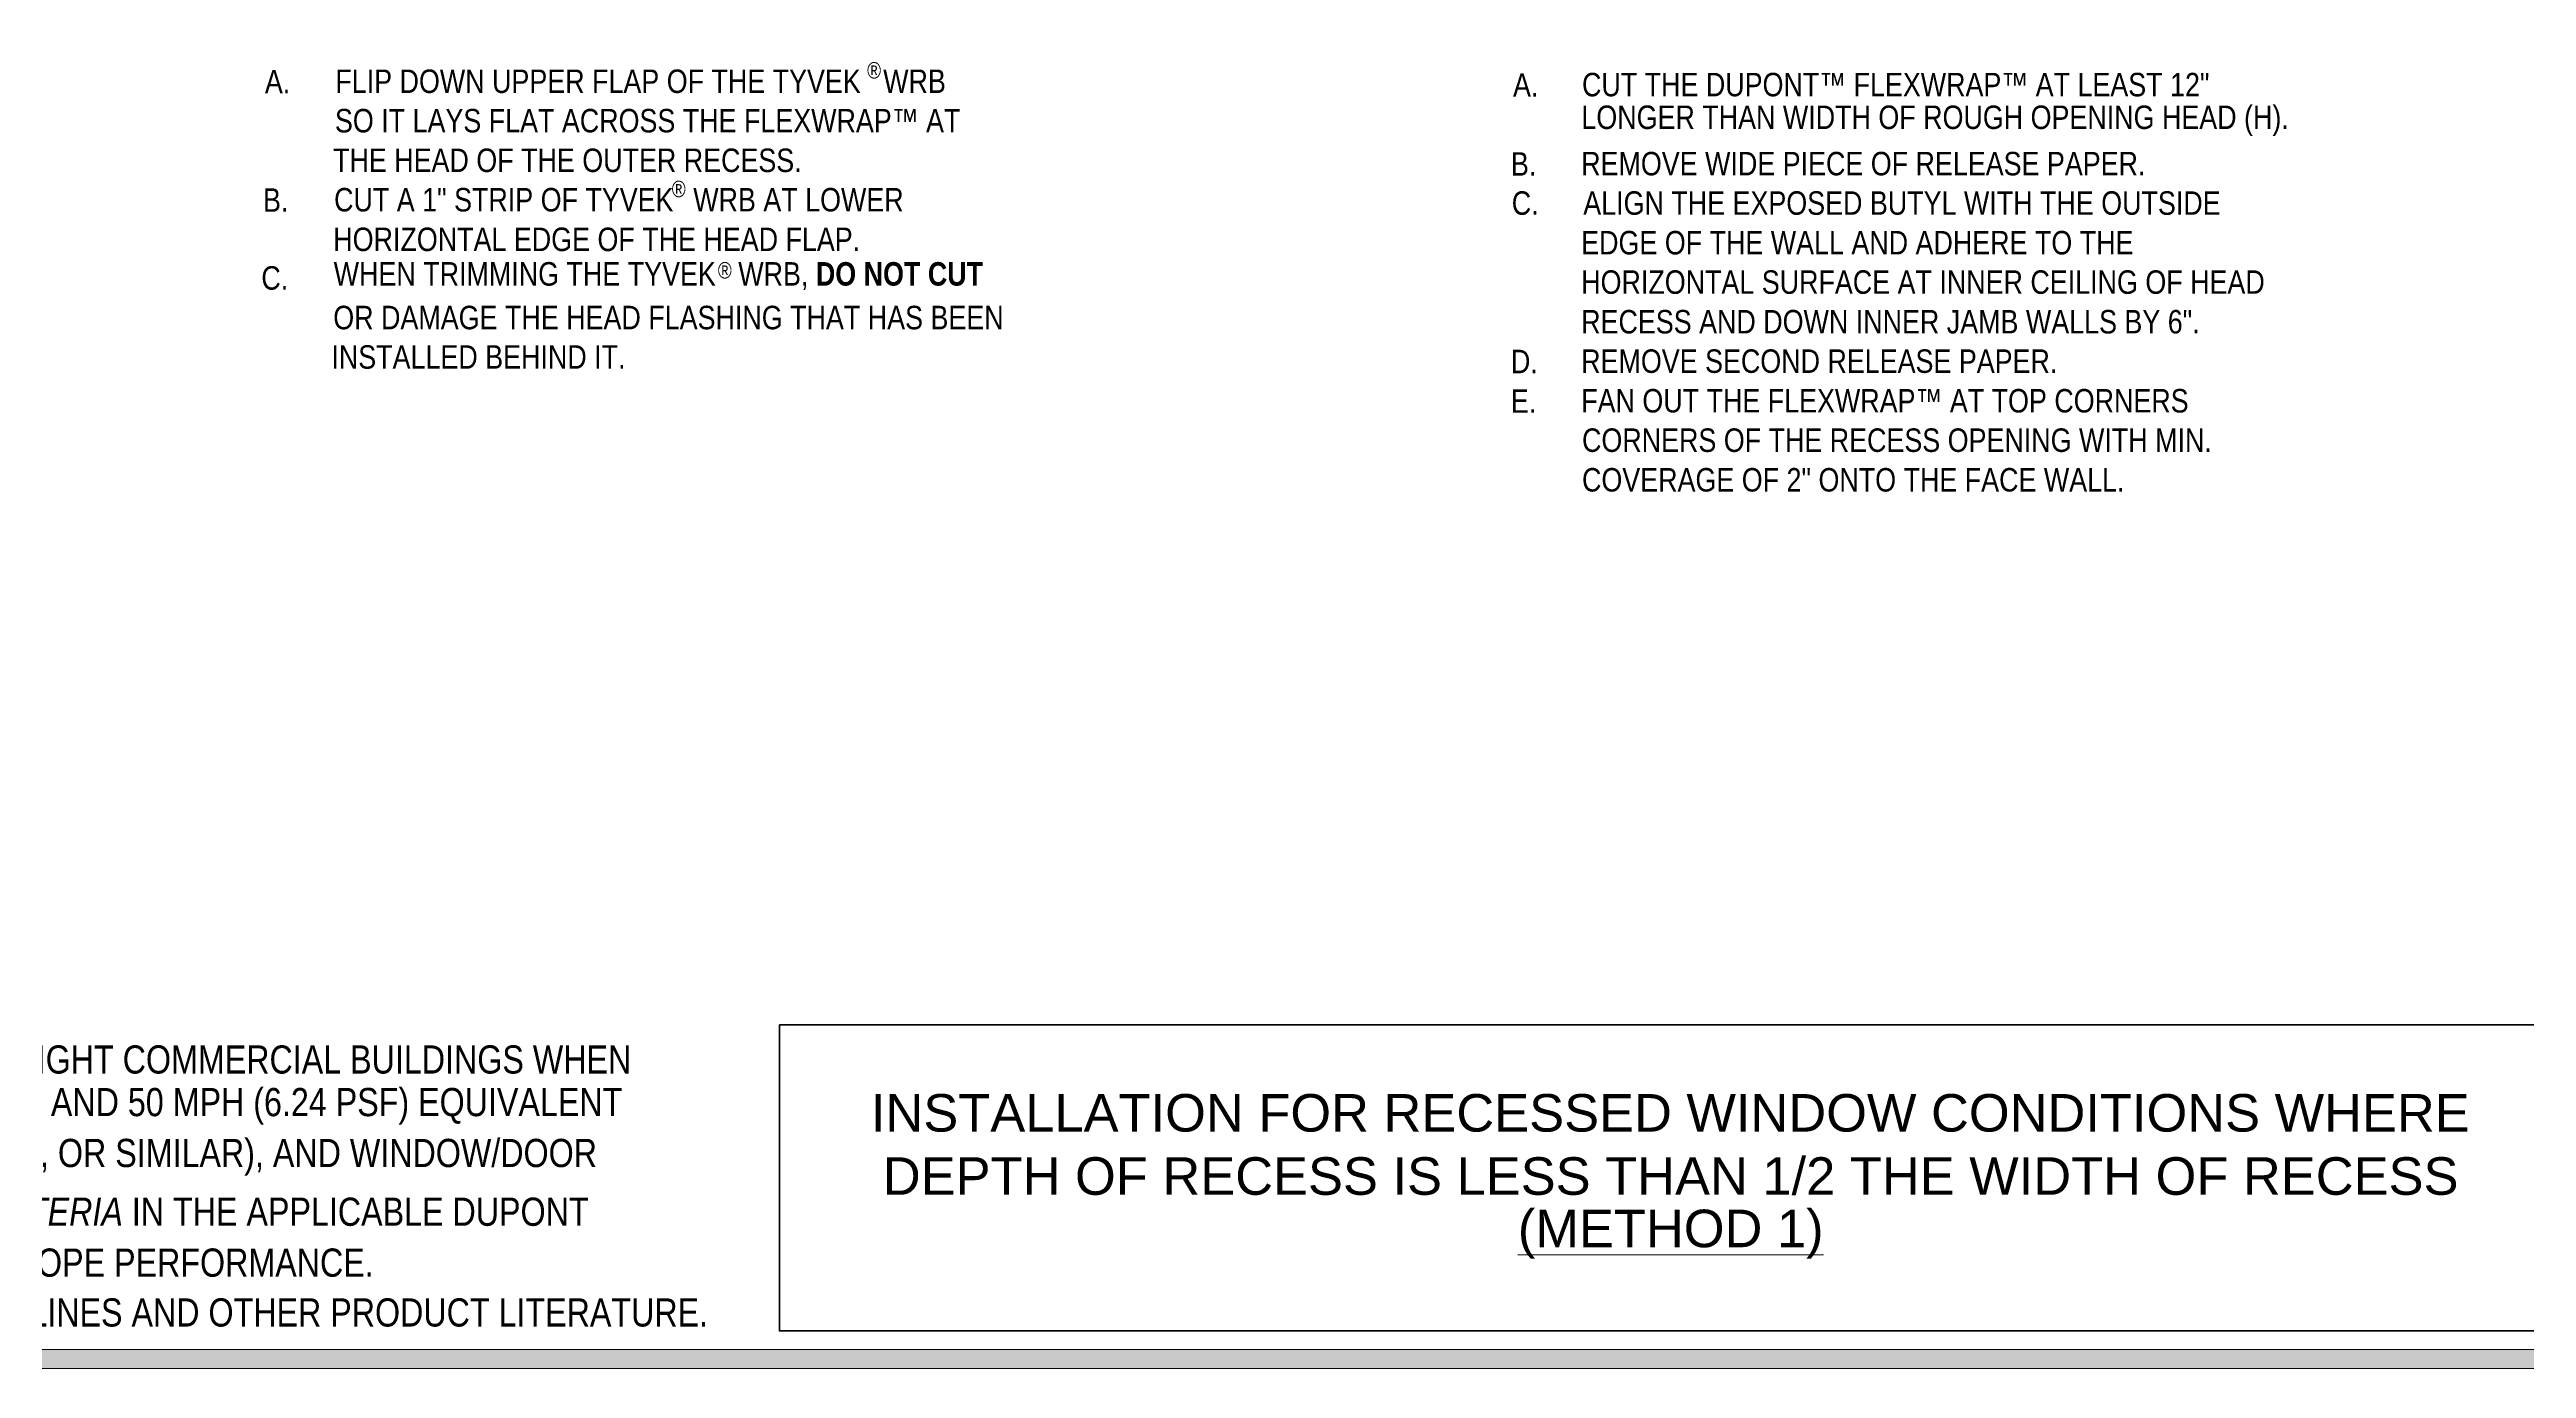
# Model space of a CAD drawing. Extents: x -1337 to 5791, y -3809 to 1769.
# Drawn here: x 3379 to 4567, y -3693 to -3060 of the extents above; entities that cross this region are included whole.
import ezdxf

# ---------------------------------------------------------------- set-up
doc = ezdxf.new("R2010")
doc.units = 0
doc.header["$MEASUREMENT"] = 0
for name, color, linetype, lineweight in [('.ATI-TEXT', 7, 'Continuous', 0), ('A-ANNO-TTLB-TEXT-MEDM', 7, 'Continuous', 0), ('A-DETL-MEDM', 7, 'Continuous', 0), ('G-ANNO-TTLB', 7, 'Continuous', 0)]:
    doc.layers.add(name, color=color, linetype=linetype, lineweight=lineweight)

# ---------------------------------------------------------------- blocks, each defined once
blk = doc.blocks.new('Block_57')
at = {"layer": '.ATI-TEXT', "char_height": 0.2, "attachment_point": 7}
for s, insert in [('\\C18;\\c0;\\FArial Narrow|b0|i0|c1;\\H11.249999;\\W1.000000;A.', (4080.8, -3082.8)), ('\\C18;\\c0;\\FArial Narrow|b0|i0|c1;\\H11.249999;\\W1.000000;CUT THE DUPONT™ FLEXWRAP™ AT LEAST 12"', (4113.9, -3082.8)), ('\\C18;\\c0;\\FArial Narrow|b0|i0|c1;\\H11.249999;\\W1.000000;LONGER THAN WIDTH OF ROUGH OPENING HEAD (H).', (4113.6, -3101.7)), ('\\C18;\\c0;\\FArial Narrow|b0|i0|c1;\\H11.249999;\\W1.000000;B.', (4079.8, -3120.7)), ('\\C18;\\c0;\\FArial Narrow|b0|i0|c1;\\H11.249999;\\W1.000000;REMOVE WIDE PIECE OF RELEASE PAPER.', (4113.5, -3120.7)), ('\\C18;\\c0;\\FArial Narrow|b0|i0|c1;\\H11.249999;\\W1.000000;C.', (4080.2, -3139.6)), ('\\C18;\\c0;\\FArial Narrow|b0|i0|c1;\\H11.249999;\\W1.000000;ALIGN THE EXPOSED BUTYL WITH THE OUTSIDE', (4114.5, -3139.6)), ('\\C18;\\c0;\\FArial Narrow|b0|i0|c1;\\H11.249999;\\W1.000000;EDGE OF THE WALL AND ADHERE TO THE', (4113.5, -3158.6)), ('\\C18;\\c0;\\FArial Narrow|b0|i0|c1;\\H11.249999;\\W1.000000;HORIZONTAL SURFACE AT INNER CEILING OF HEAD', (4113.5, -3177.5)), ('\\C18;\\c0;\\FArial Narrow|b0|i0|c1;\\H11.249999;\\W1.000000;RECESS AND DOWN INNER JAMB WALLS BY 6".', (4113.5, -3196.5)), ('\\C18;\\c0;\\FArial Narrow|b0|i0|c1;\\H11.249999;\\W1.000000;D.', (4079.8, -3215.4)), ('\\C18;\\c0;\\FArial Narrow|b0|i0|c1;\\H11.249999;\\W1.000000;REMOVE SECOND RELEASE PAPER.', (4113.5, -3215.4)), ('\\C18;\\c0;\\FArial Narrow|b0|i0|c1;\\H11.249999;\\W1.000000;E.', (4079.8, -3234.4)), ('\\C18;\\c0;\\FArial Narrow|b0|i0|c1;\\H11.249999;\\W1.000000;FAN OUT THE FLEXWRAP™ AT TOP CORNERS', (4113.5, -3234.4)), ('\\C18;\\c0;\\FArial Narrow|b0|i0|c1;\\H11.249999;\\W1.000000;CORNERS OF THE RECESS OPENING WITH MIN.', (4113.9, -3253.3)), ('\\C18;\\c0;\\FArial Narrow|b0|i0|c1;\\H11.249999;\\W1.000000;COVERAGE OF 2" ONTO THE FACE WALL.', (4113.9, -3272.3))]:
    blk.add_mtext(s, dxfattribs=dict(at, insert=insert))
blk = doc.blocks.new('Block_58')
at = {"layer": '.ATI-TEXT', "char_height": 0.2, "attachment_point": 7}
for s, insert in [('\\C18;\\c0;\\FArial Narrow|b0|i0|c1;\\H11.249999;\\W1.000000;A.', (3482.1, -3081.2)), ('\\C18;\\c0;\\FArial Narrow|b0|i0|c1;\\H11.249999;\\W1.000000;FLIP DOWN UPPER FLAP OF THE TYVEK   WRB', (3515.9, -3081.2)), ('\\C18;\\c0;\\FArial Narrow|b0|i0|c1;\\H7.874999;\\W1.000000;®', (3771, -3074.2)), ('\\C18;\\c0;\\FArial Narrow|b0|i0|c1;\\H11.249999;\\W1.000000;SO IT LAYS FLAT ACROSS THE FLEXWRAP™ AT', (3515.7, -3100.1)), ('\\C18;\\c0;\\FArial Narrow|b0|i0|c1;\\H11.249999;\\W1.000000;THE HEAD OF THE OUTER RECESS.', (3514.8, -3119.1)), ('\\C18;\\c0;\\FArial Narrow|b0|i0|c1;\\H7.874999;\\W1.000000;®', (3677.3, -3131.1)), ('\\C18;\\c0;\\FArial Narrow|b0|i0|c1;\\H11.249999;\\W1.000000;B.', (3481.2, -3138)), ('\\C18;\\c0;\\FArial Narrow|b0|i0|c1;\\H11.249999;\\W1.000000;CUT A 1" STRIP OF TYVEK', (3515.3, -3138)), ('\\C18;\\c0;\\FArial Narrow|b0|i0|c1;\\H11.249999;\\W1.000000;  WRB AT LOWER', (3680.4, -3138)), ('\\C18;\\c0;\\FArial Narrow|b0|i0|c1;\\H11.249999;\\W1.000000;HORIZONTAL EDGE OF THE HEAD FLAP.', (3514.9, -3157))]:
    blk.add_mtext(s, dxfattribs=dict(at, insert=insert))
blk = doc.blocks.new('Block_86')
at = {"layer": '.ATI-TEXT', "char_height": 0.2, "attachment_point": 7}
for s, insert in [('\\L\\C18;\\c0;\\FArial Narrow|b0|i0|c1;\\H13.500003;\\W1.000000;NOTES:\\l', (2575.3, -3527)), ('\\C18;\\c0;\\FArial Narrow|b0|i0|c1;\\H13.500003;\\W1.000000;INSTALLATION IS APPLICABLE FOR SINGLE-FAMILY RESIDENTIAL & WOOD-FRAMED MULITI-FAMILY AND LIGHT COMMERCIAL BUILDINGS WHEN ', (2575.3, -3551.4)), ('\\C18;\\c0;\\FArial Narrow|b0|i0|c1;\\H13.500003;\\W1.000000;PERFORMANCE REQUIREMENTS DO NOT EXCEED ASTM E1677 (65 MPH EQUIVALENT STRUCTURAL LOAD AND 50 MPH (6.24 PSF) EQUIVALENT', (2575.3, -3575.7)), ('\\C18;\\c0;\\FArial Narrow|b0|i0|c1;\\H13.500003;\\W1.000000;WIND-DRIVEN RAIN WATER INFILTRATION WHEN TESTED IN ACCORDANCE WITH ASTM E331, ASTM E1105, OR SIMILAR), AND WINDOW/DOOR', (2575.3, -3600.1)), ('\\C18;\\c0;\\FArial Narrow|b0|i0|c1;\\H13.500003;\\W1.000000;DESIGN RATINGS THAT DO NOT EXCEED DP45. SEE \\FArial Narrow Italic|b0|i1|c1;APPLICABLE STRUCTURES AND PERFORMANCE CRITERIA \\FArial Narrow|b0|i0|c1;IN THE APPLICABLE DUPONT', (2575.5, -3624.4)), ('\\C18;\\c0;\\FArial Narrow|b0|i0|c1;\\H13.500003;\\W1.000000;INSTALLATION GUIDELINE FOR MORE INFORMATION REGARDING BUILDING TYPES AND BUILDING ENVELOPE PERFORMANCE.  ', (2575.5, -3648.8)), ('\\C18;\\c0;\\FArial Narrow|b0|i0|c1;\\H13.500003;\\W1.000000;ALWAYS CHECK \\L\\C160;\\c16730368;BUILDING.DUPON\\l\\LT\\l\\L.COM\\l\\C18;\\c0; FOR THE LATEST VERSIONS OF DUPONT INSTALLATION GUIDELINES AND OTHER PRODUCT LITERATURE.', (2577, -3672.7))]:
    blk.add_mtext(s, dxfattribs=dict(at, insert=insert))
blk = doc.blocks.new('Block_841')
at = {"layer": 'A-ANNO-TTLB-TEXT-MEDM', "char_height": 0.2, "attachment_point": 7}
for s, insert in [('\\C5;\\c16711680;\\FArial|b0|i0|c1;\\H18.000001;\\W1.000000;INSTALLATION FOR RECESSED WINDOW CONDITIONS WHERE', (3772.8, -3579.3)), ('\\C5;\\c16711680;\\FArial|b0|i0|c1;\\H18.000001;\\W1.000000;DEPTH OF RECESS IS LESS THAN 1/2 THE WIDTH OF RECESS', (3778.5, -3609.6)), ('\\L\\C5;\\c16711680;\\FArial|b0|i0|c1;\\H18.000001;\\W1.000000;(METHOD 1)\\l', (4083.1, -3639.9))]:
    blk.add_mtext(s, dxfattribs=dict(at, insert=insert))

msp = doc.modelspace()

# ---------------------------------------------------------------- hatches: boundary and pattern name
at = {"layer": 'G-ANNO-TTLB', "true_color": 0xff00ff, "transparency": 33554687}
h = msp.add_hatch(color=6, dxfattribs=at)
edge = h.paths.add_edge_path()
edge.add_spline(control_points=[(5472, -3692.6), (5472, -3692.6), (2542.5, -3692.6), (2542.5, -3692.6), (2542.5, -3692.6), (2542.5, -1235.6), (2542.5, -1235.6), (2542.5, -1235.6), (5472, -1235.6), (5472, -1235.6), (5472, -1235.6), (5472, -3692.6), (5472, -3692.6)], knot_values=[0, 0, 0, 0, 1, 1, 1, 2, 2, 2, 3, 3, 3, 4, 4, 4, 4], degree=3, periodic=0)
edge = h.paths.add_edge_path()
edge.add_spline(control_points=[(2551.5, -1244.6), (2551.5, -1244.6), (2551.5, -3683.6), (2551.5, -3683.6), (2551.5, -3683.6), (5463, -3683.6), (5463, -3683.6), (5463, -3683.6), (5463, -1244.6), (5463, -1244.6), (5463, -1244.6), (2551.5, -1244.6), (2551.5, -1244.6)], knot_values=[0, 0, 0, 0, 1, 1, 1, 2, 2, 2, 3, 3, 3, 4, 4, 4, 4], degree=3, periodic=0)
edge.add_line((2551.5, -1244.6), (2551.5, -1244.6))

# ---------------------------------------------------------------- linework, layer by layer
at = {"layer": 'A-DETL-MEDM', "color": 18, "lineweight": 106, "true_color": 0x000000}
msp.add_lwpolyline([(4587.6, -3527.9), (3729, -3527.9), (3728.9, -3674.6), (4587.6, -3674.6)], close=True, dxfattribs=at)
at = {"layer": 'G-ANNO-TTLB', "color": 6, "lineweight": 9, "true_color": 0xff00ff}
for p, q in [((2542.5, -3692.6), (5472, -3692.6)), ((2551.5, -3683.6), (5463, -3683.6)), ((5463, -3683.6), (2551.5, -3683.6))]:
    msp.add_line(p, q, dxfattribs=at)
at = {"layer": 'G-ANNO-TTLB'}
for points in [[(5472, -3692.6), (5472, -3692.6), (2542.5, -3692.6), (2542.5, -3692.6), (2542.5, -3692.6), (2542.5, -1235.6), (2542.5, -1235.6), (2542.5, -1235.6), (5472, -1235.6), (5472, -1235.6), (5472, -1235.6), (5472, -3692.6), (5472, -3692.6)], [(2551.5, -1244.6), (2551.5, -1244.6), (2551.5, -3683.6), (2551.5, -3683.6), (2551.5, -3683.6), (5463, -3683.6), (5463, -3683.6), (5463, -3683.6), (5463, -1244.6), (5463, -1244.6), (5463, -1244.6), (2551.5, -1244.6), (2551.5, -1244.6)]]:
    msp.add_open_spline(points, degree=3, knots=[0, 0, 0, 0, 1, 1, 1, 2, 2, 2, 3, 3, 3, 4, 4, 4, 4], dxfattribs=at)

# ---------------------------------------------------------------- block references
at = {"layer": '.ATI-TEXT'}
for name in ['Block_58', 'Block_57', 'Block_86']:
    msp.add_blockref(name, (0, 0), dxfattribs=at)
at = {"layer": 'A-ANNO-TTLB-TEXT-MEDM'}
msp.add_blockref('Block_841', (0, 0), dxfattribs=at)

# ---------------------------------------------------------------- texts
at = {"layer": '.ATI-TEXT', "char_height": 0.2, "attachment_point": 7}
for s, insert in [('\\C18;\\c0;\\FArial Narrow|b0|i0|c1;\\H11.253398;\\W1.000000;C.', (3480.4, -3175.5)), ('\\C18;\\c0;\\FArial Narrow|b0|i0|c1;\\H11.253398;\\W1.000000;WHEN TRIMMING THE TYVEK   WRB, \\FArial Narrow Bold|b1|i0|c1;\\H11.253625;DO NOT CUT', (3515.1, -3175.5)), ('\\C18;\\c0;\\FArial Narrow|b0|i0|c1;\\H7.874999;\\W1.000000;®', (3699.4, -3170.1)), ('\\C18;\\c0;\\FArial Narrow|b0|i0|c1;\\H11.253625;\\W1.000000;OR DAMAGE THE HEAD FLASHING THAT HAS BEEN', (3514.9, -3194.5)), ('\\C18;\\c0;\\FArial Narrow|b0|i0|c1;\\H11.253625;\\W1.000000;INSTALLED BEHIND IT.', (3514, -3213.4))]:
    msp.add_mtext(s, dxfattribs=dict(at, insert=insert))

doc.saveas('drawing.dxf')
